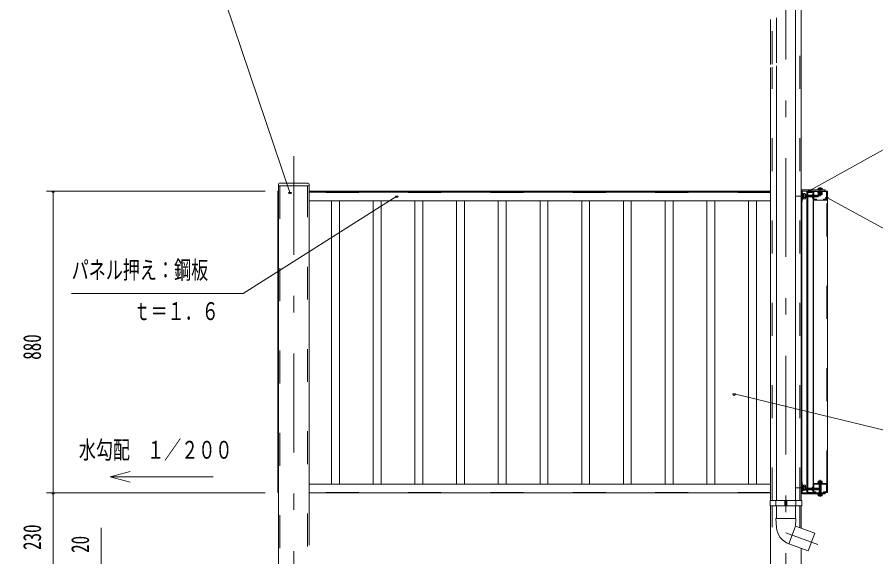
# Model space of a CAD drawing. Units: millimetres, scale not verified. Extents: x -26654 to 26660, y -10500 to 10500.
# Drawn here: x 15849 to 22104, y 1204 to 5138 of the extents above; entities that cross this region are included whole.
import ezdxf
from ezdxf.enums import TextEntityAlignment as Align

# ---------------------------------------------------------------- set-up
doc = ezdxf.new("R2010")
doc.units = ezdxf.units.MM
doc.header["$LTSCALE"] = 60
doc.linetypes.add('USER2', pattern=[10, 4, -6])
doc.linetypes.add('USER3', pattern=[24, 12, -5, 2, -5])
for name, color, linetype, lineweight in [('0-6_2-02BOLD', 7, 'Continuous', 18), ('0-7_2-12HIDDEN', 3, 'USER2', 18), ('0-8_2-22CENTER', 3, 'USER3', 18), ('0-9_2-42THIN', 4, 'Continuous', 18), ('0-A_2-52DIM', 3, 'Continuous', 18)]:
    doc.layers.add(name, color=color, linetype=linetype, lineweight=lineweight)
doc.styles.add('ＭＳ ゴシック', font='')
doc.styles.get('ＭＳ ゴシック').set_extended_font_data('MS Gothic')

msp = doc.modelspace()

# ---------------------------------------------------------------- linework, layer by layer
at = {"layer": '0-6_2-02BOLD'}
for p, q in [((21517.62, 6069.93), (21517.62, 1614.93)), ((21560.24, 1614.93), (21560.24, 6069.93)), ((21380.12, 5132.36), (21380.12, 4805.83)), ((21337.49, 4793.22), (21337.49, 5119.75)), ((21337.49, 1614.93), (21337.49, 4769.75)), ((21380.12, 4782.36), (21380.12, 1614.93)), ((17752.49, 469.93), (17752.49, 3919.93)), ((17752.49, 3907.43), (17975.24, 3907.43)), ((17759.99, 3927.43), (17967.74, 3927.43)), ((17975.24, 3919.93), (17975.24, 1290.01)), ((21690.52, 3881.93), (21690.52, 3890.67)), ((21704.96, 3890.67), (21704.96, 3881.93)), ((17975.24, 3869.93), (21337.49, 3869.93)), ((21337.49, 3861.93), (17975.24, 3861.93)), ((21572.24, 3853.68), (21568.24, 3853.68)), ((21750.74, 3869.93), (21570.74, 3869.93)), ((21577.24, 3851.93), (21572.24, 3851.93)), ((21572.24, 3837.43), (21577.24, 3832.43)), ((21572.24, 3832.43), (21577.24, 3827.43)), ((21589.25, 3841.81), (21577.24, 3841.81)), ((21577.24, 3823.05), (21589.25, 3823.05)), ((21590.99, 3816.68), (21590.99, 3848.18)), ((21600.74, 3869.93), (21600.74, 3845.35)), ((21600.74, 1710.35), (21600.74, 3822.51)), ((21603.74, 3848.57), (21603.74, 3869.93)), ((21603.74, 3819.29), (21603.74, 1713.57)), ((21609.74, 3838.93), (21607.74, 3830.04)), ((21609.49, 3828.93), (21611.74, 3838.93)), ((21615.74, 3840.18), (21614.74, 3840.18)), ((21618.74, 3838.93), (21616.24, 3838.93)), ((21620.24, 3840.18), (21619.24, 3840.18)), ((21623.24, 3838.93), (21620.74, 3838.93)), ((21621.49, 3827.68), (21623.74, 3840.18)), ((21625.99, 3827.68), (21628.24, 3840.18)), ((21629.24, 3840.18), (21626.99, 3827.68)), ((21627.49, 3828.93), (21629.99, 3828.93)), ((21630.49, 3827.68), (21632.74, 3840.18)), ((21634.24, 3838.93), (21636.74, 3838.93)), ((21634.99, 3827.68), (21637.24, 3840.18)), ((21638.74, 3838.93), (21639.4, 3838.93)), ((21639.49, 3827.68), (21639.78, 3827.68)), ((21646.49, 3848.68), (21645.62, 3848.68)), ((21646.49, 3858.93), (21646.49, 1673.93)), ((21647.75, 1673.93), (21647.74, 3861.93)), ((21651.74, 3861.93), (21651.74, 3815.43)), ((21651.74, 3839.55), (21651.99, 3840.18)), ((21653.74, 3828.93), (21651.74, 3828.93)), ((21652.99, 3840.18), (21653.49, 3838.93)), ((21656.49, 3840.18), (21654.24, 3827.68)), ((21739.74, 3865.93), (21655.74, 3865.93)), ((21655.74, 3828.93), (21657.99, 3838.93)), ((21661.99, 3840.18), (21660.99, 3840.18)), ((21664.99, 3838.93), (21662.49, 3838.93)), ((21662.74, 3828.93), (21663.24, 3827.68)), ((21664.24, 3827.68), (21664.74, 3828.93)), ((21668.74, 3827.68), (21667.74, 3827.68)), ((21679.14, 3833.93), (21685.49, 3833.93)), ((21682.11, 3861.93), (21682.11, 3865.93)), ((21690.24, 3842.93), (21690.24, 3845.68)), ((21690.52, 3846.94), (21690.52, 3858.18)), ((21693.99, 3858.18), (21697.74, 3861.93)), ((21701.49, 3861.93), (21697.74, 3858.18)), ((21704.96, 3858.18), (21704.96, 3846.94)), ((21712.99, 3861.93), (21712.99, 3858.18)), ((21743.74, 3863.43), (21743.74, 3815.43)), ((21747.74, 3804.93), (21747.74, 3869.93)), ((17975.24, 3799.43), (21337.49, 3799.43)), ((21565.19, 3790.43), (21565.19, 1749.43)), ((21690.53, 1755.42), (21690.53, 1744.18)), ((21704.96, 1744.18), (21704.96, 1755.42)), ((21337.49, 1733.43), (17975.24, 1733.43)), ((21560.24, 1749.43), (21568.24, 1749.43)), ((21568.24, 1749.43), (21568.24, 1672.43)), ((21577.24, 1712.43), (21572.24, 1707.43)), ((21577.24, 1707.43), (21572.24, 1702.43)), ((21577.24, 1716.81), (21589.25, 1716.81)), ((21577.24, 1698.05), (21589.25, 1698.05)), ((21603.88, 1713.68), (21604.74, 1713.68)), ((21609.74, 1703.93), (21607.74, 1703.93)), ((21607.99, 1692.68), (21607.74, 1693.31)), ((21609, 1692.68), (21609.49, 1693.93)), ((21611.25, 1705.18), (21610.24, 1705.18)), ((21614.24, 1703.93), (21611.99, 1693.93)), ((21612.49, 1692.68), (21614.74, 1705.18)), ((21615.74, 1705.18), (21613.49, 1692.68)), ((21613.99, 1693.93), (21616.25, 1703.93)), ((21616.49, 1693.93), (21617, 1692.68)), ((21617.99, 1692.68), (21618.49, 1693.93)), ((21620.24, 1705.18), (21619.24, 1705.18)), ((21623.24, 1703.93), (21620.74, 1703.93)), ((21621.49, 1692.68), (21620.99, 1693.93)), ((21622.99, 1693.93), (21625.24, 1703.93)), ((21624.74, 1705.18), (21623.74, 1705.18)), ((21625.49, 1693.93), (21627.74, 1703.93)), ((21628.24, 1705.18), (21625.99, 1692.68)), ((21626.99, 1692.68), (21629.24, 1705.18)), ((21629.74, 1703.93), (21627.49, 1693.93)), ((21629.99, 1693.93), (21632.24, 1703.93)), ((21632.74, 1705.18), (21630.49, 1692.68)), ((21631.49, 1692.68), (21633.74, 1705.18)), ((21634.99, 1692.68), (21634.49, 1693.93)), ((21638.74, 1703.93), (21639.41, 1703.93)), ((21638.99, 1693.93), (21639.19, 1694.81)), ((21639.49, 1692.68), (21639.6, 1693.26)), ((21650.74, 1738.93), (21682.12, 1738.93)), ((21651.75, 1681.93), (21651.75, 1728.43)), ((21651.99, 1705.18), (21651.75, 1704.56)), ((21651.75, 1703.79), (21651.99, 1705.18)), ((21653.49, 1703.93), (21652.99, 1705.18)), ((21655.24, 1692.68), (21654.24, 1692.68)), ((21739.74, 1736.43), (21655.74, 1736.43)), ((21655.74, 1732.43), (21739.74, 1732.43)), ((21658.24, 1693.93), (21655.74, 1693.93)), ((21656.49, 1705.18), (21655.99, 1703.93)), ((21658, 1703.93), (21657.49, 1705.18)), ((21659.75, 1692.68), (21658.74, 1692.68)), ((21662.49, 1703.93), (21660.25, 1693.93)), ((21660.99, 1705.18), (21660.49, 1703.93)), ((21665.49, 1705.18), (21663.24, 1692.68)), ((21664.24, 1692.68), (21664.74, 1693.93)), ((21682.12, 1740.43), (21682.12, 1736.43)), ((21690.24, 1669.93), (21690.24, 1732.43)), ((21690.24, 1722.28), (21705.24, 1722.28)), ((21693.99, 1744.18), (21697.74, 1740.43)), ((21697.74, 1744.18), (21701.49, 1740.43)), ((21705.24, 1732.43), (21705.24, 1669.93)), ((21713.37, 1738.93), (21750.74, 1738.93)), ((21743.74, 1681.93), (21743.74, 1728.43)), ((21747.74, 1738.93), (21747.74, 1673.93)), ((17975.24, 1669.93), (21337.49, 1669.93)), ((21572.24, 1686.18), (21568.24, 1686.18)), ((21603.74, 1684.29), (21603.74, 1673.93)), ((21634.74, 1670.93), (21607.74, 1670.93)), ((21634.74, 1670.93), (21634.74, 1673.93)), ((21635.25, 1673.93), (21635.25, 1669.93)), ((21663.74, 1677.93), (21655.74, 1677.93)), ((21690.53, 1649.19), (21690.53, 1657.93)), ((21704.96, 1657.93), (21704.96, 1649.19)), ((21337.49, 1574.93), (21337.49, -380.07)), ((21376.12, 1574.93), (21376.12, 1614.93)), ((21380.12, 1482.66), (21380.12, 1574.93)), ((21441.24, 1614.93), (21441.24, 1574.93)), ((21456.49, 1594.93), (21441.24, 1594.93)), ((21456.49, 1574.93), (21456.49, 1614.93)), ((21517.62, 1574.93), (21517.62, 1482.66)), ((21521.62, 1614.93), (21521.62, 1574.93)), ((21560.24, 1574.93), (21560.24, 1412.15)), ((21376.36, 1482.66), (21380.77, 1418.17)), ((21521.37, 1482.66), (21376.37, 1482.66)), ((21517.62, 1427.66), (21470.59, 1298.45)), ((21471.3, 1298.2), (21611.55, 1247.15)), ((21560.24, -380.07), (21560.24, 1265.83))]:
    msp.add_line(p, q, dxfattribs=at)
for points in [[(21682.11, 3877.93), (21682.11, 3881.93), (21713.37, 3881.93), (21713.37, 3877.93)], [(21712.17, 3881.93), (21712.17, 3890.67), (21709.99, 3891.93), (21685.49, 3891.93), (21683.31, 3890.67), (21683.31, 3881.93)], [(17752.49, 1673.93), (17747.62, 1673.93), (17747.62, 3869.93), (17752.49, 3869.93)], [(21568.24, 3867.43), (21568.24, 3790.43), (21560.24, 3790.43)], [(21572.24, 3853.68), (21572.24, 3811.18), (21568.24, 3811.18)], [(21570.74, 3877.93), (21735.24, 3877.93), (21735.24, 3869.93)], [(21572.24, 3812.93), (21577.24, 3812.93), (21577.24, 3851.93)], [(21590.99, 3848.18), (21589.25, 3851.19), (21577.24, 3851.19)], [(21577.24, 3813.66), (21589.25, 3813.66), (21590.99, 3816.68)], [(21604.74, 3819.18), (21603.87, 3819.18), (21603.87, 3848.68), (21604.74, 3848.68)], [(21604.74, 3858.93), (21604.74, 3799.43), (21607.74, 3799.43)], [(21647.24, 3858.93), (21647.24, 3861.93), (21607.74, 3861.93)], [(21663.74, 1673.93), (21607.74, 1673.93), (21607.74, 3858.93), (21647.74, 3858.93)], [(21610.24, 3840.18), (21609.74, 3838.93), (21607.74, 3838.93)], [(21607.74, 3828.3), (21607.99, 3827.68), (21608.99, 3827.68)], [(21607.99, 3827.68), (21610.24, 3840.18), (21611.24, 3840.18), (21608.99, 3827.68), (21609.49, 3828.93), (21611.99, 3828.93), (21614.24, 3838.93), (21614.74, 3840.18), (21612.49, 3827.68), (21611.99, 3828.93)], [(21614.24, 3838.93), (21611.74, 3838.93), (21611.24, 3840.18)], [(21612.49, 3827.68), (21613.49, 3827.68), (21615.74, 3840.18), (21616.24, 3838.93), (21613.99, 3828.93), (21613.49, 3827.68)], [(21613.99, 3828.93), (21616.49, 3828.93), (21618.74, 3838.93), (21619.24, 3840.18), (21616.99, 3827.68), (21616.49, 3828.93)], [(21616.99, 3827.68), (21617.99, 3827.68), (21620.24, 3840.18), (21620.74, 3838.93), (21618.49, 3828.93), (21617.99, 3827.68)], [(21618.49, 3828.93), (21620.99, 3828.93), (21621.49, 3827.68), (21622.49, 3827.68), (21622.99, 3828.93), (21625.49, 3828.93), (21627.74, 3838.93), (21625.24, 3838.93), (21622.99, 3828.93)], [(21624.74, 3840.18), (21623.74, 3840.18), (21623.24, 3838.93), (21620.99, 3828.93)], [(21622.49, 3827.68), (21624.74, 3840.18), (21625.24, 3838.93)], [(21627.74, 3838.93), (21628.24, 3840.18), (21629.24, 3840.18), (21629.74, 3838.93), (21627.49, 3828.93), (21626.99, 3827.68), (21625.99, 3827.68), (21625.49, 3828.93)], [(21629.99, 3828.93), (21632.24, 3838.93), (21629.74, 3838.93)], [(21631.49, 3827.68), (21630.49, 3827.68), (21629.99, 3828.93)], [(21633.74, 3840.18), (21631.49, 3827.68), (21631.99, 3828.93)], [(21632.24, 3838.93), (21632.74, 3840.18), (21633.74, 3840.18), (21634.24, 3838.93), (21631.99, 3828.93), (21634.49, 3828.93), (21636.74, 3838.93), (21637.24, 3840.18), (21638.24, 3840.18), (21635.99, 3827.68), (21634.99, 3827.68), (21634.49, 3828.93)], [(21638.24, 3840.18), (21638.74, 3838.93), (21636.49, 3828.93), (21635.99, 3827.68)], [(21636.49, 3828.93), (21638.99, 3828.93), (21639.19, 3829.81)], [(21638.99, 3828.93), (21639.49, 3827.68), (21639.59, 3828.26)], [(21645.62, 3848.68), (21645.62, 3819.18), (21646.49, 3819.18)], [(21651.74, 3833.23), (21652.99, 3840.18), (21651.99, 3840.18), (21651.74, 3838.79)], [(21655.24, 3827.68), (21654.24, 3827.68), (21653.74, 3828.93), (21655.99, 3838.93), (21653.49, 3838.93), (21651.74, 3831.15)], [(21655.99, 3838.93), (21656.49, 3840.18), (21657.49, 3840.18), (21655.24, 3827.68), (21655.74, 3828.93), (21658.24, 3828.93), (21658.74, 3827.68), (21660.99, 3840.18), (21660.49, 3838.93), (21658.24, 3828.93)], [(21660.49, 3838.93), (21657.99, 3838.93), (21657.49, 3840.18)], [(21658.74, 3827.68), (21659.74, 3827.68), (21661.99, 3840.18), (21662.49, 3838.93), (21660.24, 3828.93), (21659.74, 3827.68)], [(21660.24, 3828.93), (21662.74, 3828.93), (21664.99, 3838.93), (21665.49, 3840.18), (21666.49, 3840.18), (21666.99, 3838.93), (21669.24, 3838.93), (21672.99, 3839.43), (21682.32, 3839.43), (21685.49, 3833.93), (21682.32, 3828.43), (21672.99, 3828.43), (21669.24, 3828.93), (21668.74, 3827.68), (21668.86, 3833.93), (21667.74, 3827.68), (21667.24, 3828.93), (21664.74, 3828.93), (21666.99, 3838.93)], [(21666.49, 3840.18), (21664.24, 3827.68), (21663.24, 3827.68), (21665.49, 3840.18)], [(21667.24, 3828.93), (21668.86, 3833.93), (21669.24, 3828.93)], [(21682.11, 3861.93), (21713.37, 3861.93), (21713.37, 3865.93)], [(21712.99, 3858.18), (21682.49, 3858.18), (21682.49, 3861.93)], [(21683.31, 3858.18), (21683.31, 3846.94), (21685.49, 3845.68)], [(21685.49, 3845.68), (21709.99, 3845.68), (21712.17, 3846.94), (21712.17, 3858.18)], [(21705.24, 3845.68), (21705.24, 3842.93), (21702.74, 3840.43), (21692.74, 3840.43), (21690.24, 3842.93), (21705.24, 3842.93)], [(21750.74, 3869.93), (21750.74, 1673.93), (21722.74, 1673.93), (21722.74, 1677.93), (21739.74, 1677.93)], [(21650.74, 1738.93), (21650.74, 3804.93), (21750.74, 3804.93)], [(21655.74, 3811.43), (21672.74, 3811.43), (21672.74, 3807.43), (21655.74, 3807.43)], [(21739.74, 3811.43), (21722.74, 3811.43), (21722.74, 3807.43), (21739.74, 3807.43)], [(21683.31, 1744.18), (21683.31, 1755.42), (21685.49, 1756.68), (21709.99, 1756.68), (21712.18, 1755.42), (21712.18, 1744.18)], [(21703.99, 1756.68), (21702.74, 1757.93), (21692.74, 1757.93), (21691.5, 1756.68)], [(21572.24, 1686.18), (21572.24, 1728.68), (21568.24, 1728.68)], [(21572.24, 1726.93), (21577.24, 1726.93), (21577.24, 1687.93), (21572.24, 1687.93)], [(21577.24, 1688.67), (21589.25, 1688.67), (21590.99, 1691.68), (21590.99, 1723.18), (21589.25, 1726.2), (21577.24, 1726.2)], [(21603.88, 1713.68), (21603.88, 1684.18), (21604.74, 1684.18)], [(21604.74, 1673.93), (21604.74, 1733.43), (21607.74, 1733.43)], [(21607.74, 1695.04), (21609.74, 1703.93), (21610.24, 1705.18), (21607.99, 1692.68), (21609, 1692.68), (21611.25, 1705.18), (21611.74, 1703.93), (21614.24, 1703.93), (21614.74, 1705.18), (21615.74, 1705.18), (21616.25, 1703.93), (21618.74, 1703.93), (21619.24, 1705.18), (21617, 1692.68), (21617.99, 1692.68), (21620.24, 1705.18), (21620.74, 1703.93), (21618.49, 1693.93), (21621, 1693.93)], [(21618.74, 1703.93), (21616.49, 1693.93), (21613.99, 1693.93), (21613.49, 1692.68), (21612.49, 1692.68), (21611.99, 1693.93), (21609.49, 1693.93), (21611.74, 1703.93)], [(21620.99, 1693.93), (21623.24, 1703.93), (21623.74, 1705.18), (21621.49, 1692.68), (21622.49, 1692.68), (21622.99, 1693.93), (21625.49, 1693.93), (21625.99, 1692.68), (21626.99, 1692.68), (21627.49, 1693.93), (21629.99, 1693.93), (21630.49, 1692.68), (21631.49, 1692.68), (21631.99, 1693.93), (21634.49, 1693.93), (21636.74, 1703.93), (21637.24, 1705.18), (21638.24, 1705.18), (21638.74, 1703.93), (21636.49, 1693.93), (21638.99, 1693.93), (21639.49, 1692.68), (21639.79, 1692.68)], [(21634.24, 1703.93), (21633.74, 1705.18), (21632.74, 1705.18), (21632.24, 1703.93), (21629.74, 1703.93), (21629.24, 1705.18), (21628.24, 1705.18), (21627.74, 1703.93), (21625.24, 1703.93), (21624.74, 1705.18), (21622.49, 1692.68)], [(21631.99, 1693.93), (21634.24, 1703.93), (21636.74, 1703.93)], [(21637.24, 1705.18), (21634.99, 1692.68), (21635.99, 1692.68)], [(21636.49, 1693.93), (21635.99, 1692.68), (21638.24, 1705.18)], [(21646.49, 1713.68), (21645.62, 1713.68), (21645.62, 1684.18), (21646.49, 1684.18)], [(21651.99, 1705.18), (21652.99, 1705.18), (21651.75, 1698.23)], [(21651.75, 1696.15), (21653.49, 1703.93), (21655.99, 1703.93), (21653.74, 1693.93), (21651.75, 1693.93)], [(21653.74, 1693.93), (21654.24, 1692.68), (21656.49, 1705.18), (21657.49, 1705.18), (21655.24, 1692.68), (21655.74, 1693.93), (21658, 1703.93), (21660.49, 1703.93), (21658.24, 1693.93), (21658.74, 1692.68), (21660.99, 1705.18), (21662, 1705.18), (21662.49, 1703.93), (21664.99, 1703.93), (21662.74, 1693.93), (21663.24, 1692.68), (21664.24, 1692.68), (21666.49, 1705.18), (21667, 1703.93), (21669.24, 1703.93), (21672.99, 1704.43), (21682.32, 1704.43), (21685.49, 1698.93), (21679.14, 1698.93)], [(21662.74, 1693.93), (21660.25, 1693.93), (21659.75, 1692.68), (21662, 1705.18)], [(21667.24, 1693.93), (21664.74, 1693.93), (21667, 1703.93)], [(21666.49, 1705.18), (21665.49, 1705.18), (21664.99, 1703.93)], [(21685.49, 1698.93), (21682.32, 1693.43), (21672.99, 1693.43), (21669.24, 1693.93), (21668.74, 1692.68), (21667.74, 1692.68), (21667.24, 1693.93), (21668.87, 1698.93), (21669.24, 1693.93)], [(21668.74, 1692.68), (21668.87, 1698.93), (21667.74, 1692.68)], [(21682.12, 1740.43), (21713.37, 1740.43), (21713.37, 1736.43)], [(21712.99, 1740.43), (21712.99, 1744.18), (21682.5, 1744.18), (21682.5, 1740.43)], [(21570.75, 1669.93), (21735.24, 1669.93), (21735.24, 1661.93), (21570.75, 1661.93)], [(21604.74, 1673.93), (21600.74, 1673.93), (21600.74, 1687.52)], [(21713.37, 1661.93), (21713.37, 1657.93), (21682.12, 1657.93), (21682.12, 1661.93)], [(21683.31, 1657.93), (21683.31, 1649.19), (21685.49, 1647.93), (21709.99, 1647.93), (21712.18, 1649.19), (21712.18, 1657.93)], [(21611.55, 1247.15), (21658.58, 1376.36), (21517.62, 1427.66), (21521.37, 1482.66)]]:
    msp.add_lwpolyline(points, dxfattribs=at)
msp.add_lwpolyline([(21333.5, 1614.93), (21564.24, 1614.93), (21564.24, 1574.93), (21333.5, 1574.93)], close=True, dxfattribs=at)
for centre, radius, start, end in [((17759.99, 3919.93), 7.5, 90, 180), ((17967.74, 3919.93), 7.5, 0, 90), ((21686.92, 3886.14), 5.79, 51.46857, 90), ((21697.74, 3870.65), 21.27, 70.17088, 109.83133), ((21708.57, 3886.14), 5.79, 90, 128.54623), ((21570.74, 3867.43), 10.5, 90, 180), ((21570.74, 3867.43), 2.5, 90, 180), ((21583.8, 3846.5), 7.19, 319.27318, 360), ((21564.84, 3832.43), 26.15, 338.97459, 21.0237), ((21583.8, 3818.36), 7.19, 0, 40.72682), ((21616.24, 3833.93), 19.25, 129.98311, 230.01689), ((21606.62, 3833.93), 9.62, 137.75343, 222.24657), ((21607.74, 3858.93), 3, 90, 180), ((21657.99, 3833.93), 19.25, 129.98311, 230.01689), ((21648.36, 3833.93), 9.62, 137.75343, 222.24657), ((21655.74, 3861.93), 8, 90, 180), ((21655.74, 3861.93), 4, 90, 180), ((21680.68, 3826.02), 8.06, 101.01431, 162.60643), ((21685.49, 3833.93), 6.35, 120.0002, 180), ((21686.92, 3851.47), 5.79, 270, 308.53143), ((21697.74, 3866.95), 21.27, 250.16867, 289.82912), ((21708.57, 3851.47), 5.79, 231.45377, 270), ((21739.74, 3861.93), 8, 0, 90), ((21739.74, 3861.93), 4, 0, 90), ((21655.74, 3815.43), 8, 180, 270), ((21655.74, 3815.43), 4, 180, 270), ((21739.74, 3815.43), 4, 270, 0), ((21739.74, 3815.43), 8, 270, 0), ((21686.92, 1750.89), 5.79, 51.46857, 90), ((21697.74, 1735.41), 21.27, 70.17088, 109.83133), ((21708.57, 1750.89), 5.79, 90, 128.54623), ((21583.8, 1721.5), 7.19, 319.27318, 360), ((21583.8, 1693.36), 7.19, 0, 40.72961), ((21564.85, 1707.43), 26.15, 338.9763, 21.02541), ((21616.24, 1698.93), 19.25, 129.98311, 230.01689), ((21606.62, 1698.93), 9.62, 137.75343, 222.24657), ((21648.37, 1698.93), 9.62, 137.75343, 222.24657), ((21658, 1698.93), 19.25, 129.98311, 230.01689), ((21655.74, 1728.43), 8, 90, 180), ((21655.74, 1728.43), 4, 90, 180), ((21680.68, 1691.02), 8.06, 101.01431, 162.60643), ((21685.49, 1698.93), 6.35, 120.0002, 180), ((21739.74, 1728.43), 8, 0, 90), ((21739.74, 1728.43), 4, 0, 90), ((21570.75, 1672.43), 10.5, 180, 270), ((21570.75, 1672.43), 2.5, 180, 270), ((21607.74, 1673.93), 3, 180, 270), ((21655.74, 1681.93), 8, 180, 270), ((21655.74, 1681.93), 4, 180, 270), ((21663.74, 1673.93), 4, 270, 90), ((21686.92, 1653.73), 5.79, 270, 308.53143), ((21697.74, 1669.21), 21.27, 250.16867, 289.82912), ((21708.57, 1653.72), 5.79, 231.45377, 270), ((21739.74, 1681.93), 4, 270, 0), ((21739.74, 1681.93), 8, 270, 0), ((21517.95, 1427.54), 137.5, 183.90576, 250.16731)]:
    msp.add_arc(centre, radius, start, end, dxfattribs=at)
at = {"layer": '0-7_2-12HIDDEN'}
for p, q in [((21549.74, 1614.93), (21549.74, 6069.93)), ((21347.99, 4796.32), (21347.99, 5122.86)), ((21347.99, 1614.93), (21347.99, 4772.86)), ((17762.99, 3907.43), (17762.99, 469.93)), ((17964.74, 1278.88), (17964.74, 3907.43)), ((17750.62, 1673.93), (17750.62, 3869.93)), ((17975.24, 3865.93), (21337.49, 3865.93)), ((21337.49, 3858.93), (17975.24, 3858.93)), ((21608.99, 3858.93), (21609, 1673.93)), ((21562.19, 3790.43), (21562.19, 1749.43)), ((21747.74, 1738.93), (21747.74, 3804.93)), ((21337.49, 1673.93), (17975.24, 1673.93)), ((21348, -380.07), (21348, 1574.93)), ((21549.74, 1415.97), (21549.74, 1574.93)), ((21549.74, -380.07), (21549.74, 1269.65))]:
    msp.add_line(p, q, dxfattribs=at)
at = {"layer": '0-8_2-22CENTER'}
for p, q in [((21448.87, -930.07), (21448.87, 6672.44)), ((17863.94, 4125.61), (17863.94, 1094.93)), ((21697.74, 3833.74), (21697.74, 3899.21)), ((21521.23, 3832.43), (21601.01, 3832.43)), ((21595.7, 3833.93), (21690.83, 3833.93)), ((21697.74, 1640.67), (21697.74, 1764.04)), ((21595.63, 1707.43), (21521, 1707.43)), ((21595.14, 1698.93), (21691.27, 1698.93)), ((21448.87, 1379.52), (21682.05, 1294.65))]:
    msp.add_line(p, q, dxfattribs=at)
at = {"layer": '0-9_2-42THIN'}
for p, q in [((18138.87, 1733.43), (18138.87, 3799.43)), ((18196.37, 3799.43), (18196.37, 1733.43)), ((18442.62, 1733.43), (18442.62, 3799.43)), ((18500.12, 3799.43), (18500.12, 1733.43)), ((18746.37, 1733.43), (18746.37, 3799.43)), ((18803.87, 3799.43), (18803.87, 1733.43)), ((19050.12, 1733.43), (19050.12, 3799.43)), ((19107.62, 3799.43), (19107.62, 1733.43)), ((19353.87, 1733.43), (19353.87, 3799.43)), ((19411.37, 3799.43), (19411.37, 1733.43)), ((19657.62, 1733.43), (19657.62, 3799.43)), ((19715.12, 3799.43), (19715.12, 1733.43)), ((19961.37, 1733.43), (19961.37, 3799.43)), ((20018.87, 3799.43), (20018.87, 1733.43)), ((20265.12, 3799.43), (20265.12, 1733.43)), ((20322.62, 1733.43), (20322.62, 3799.43)), ((20568.87, 3799.43), (20568.87, 1733.43)), ((20626.37, 1733.43), (20626.37, 3799.43)), ((20872.62, 3799.43), (20872.62, 1733.43)), ((20930.12, 1733.43), (20930.12, 3799.43)), ((21176.37, 1733.43), (21176.37, 3799.43)), ((21233.87, 3799.43), (21233.87, 1733.43))]:
    msp.add_line(p, q, dxfattribs=at)
for points in [[(21692.24, 1732.43), (21692.24, 1722.28), (21690.24, 1718.81)], [(21705.24, 1718.81), (21703.24, 1722.28), (21703.24, 1732.43)]]:
    msp.add_lwpolyline(points, dxfattribs=at)
at = {"layer": '0-A_2-52DIM'}
for p, q in [((23548.87, 4939.93), (21623.16, 3875.22)), ((16061.37, 3869.93), (17654.67, 3869.93)), ((16121.37, 3869.93), (16101.37, 3869.93)), ((16111.37, -75.07), (16111.37, 3869.93)), ((17846.25, 3860.57), (17826.25, 3860.57)), ((18624.14, 3832.55), (18604.14, 3832.55)), ((21633.16, 3875.22), (21613.16, 3875.22)), ((21692.24, 3840.93), (21692.24, 3845.68)), ((21703.24, 3845.68), (21703.24, 3840.93)), ((21756.14, 3823.93), (21736.14, 3823.93)), ((21082.59, 2390.96), (21062.59, 2390.96)), ((23548.87, 1789.93), (21072.59, 2390.96)), ((16526.38, 1787.15), (16671.27, 1825.98)), ((17654.67, 1669.93), (16061.37, 1669.93)), ((16121.37, 1669.93), (16101.37, 1669.93)), ((16461.37, 1031.06), (16461.37, 1414.93))]:
    msp.add_line(p, q, dxfattribs=at)
for points in [[(17836.25, 3860.57), (17248.87, 5594.93), (15848.87, 5594.93)], [(16245.83, 3123.03), (17495.83, 3123.03), (18614.14, 3832.55)], [(21746.14, 3823.93), (23548.87, 2839.93), (24323.87, 2839.93)], [(16671.27, 1748.33), (16526.38, 1787.15), (17276.38, 1787.15)]]:
    msp.add_lwpolyline(points, dxfattribs=at)
for centre in [(16111.37, 3869.93), (17836.25, 3860.57), (18614.14, 3832.55), (21623.16, 3875.22), (21746.14, 3823.93), (21072.59, 2390.96), (16111.37, 1669.93)]:
    msp.add_arc(centre, 10, 180, 0, dxfattribs=at)

# ---------------------------------------------------------------- texts
at = {"layer": '0-A_2-52DIM', "color": 7, "style": 'ＭＳ ゴシック', "width": 0.7}
for s, p in [('パネル押え：鋼板', (16245.83, 3190.8)), ('ｔ＝１．６', (16695.84, 2890.8)), ('水勾配\u3000１／２００', (16297.91, 1879.92))]:
    msp.add_text(s, height=130.2, dxfattribs=at).set_placement(p, align=Align.BOTTOM_LEFT)
for s, p in [('880', (16061.37, 2640.21)), ('230', (16061.37, 1254.04)), ('20', (16411.37, 1232.61))]:
    msp.add_text(s, height=130.2, rotation=90, dxfattribs=at).set_placement(p, align=Align.BOTTOM_LEFT)

doc.saveas('drawing.dxf')
